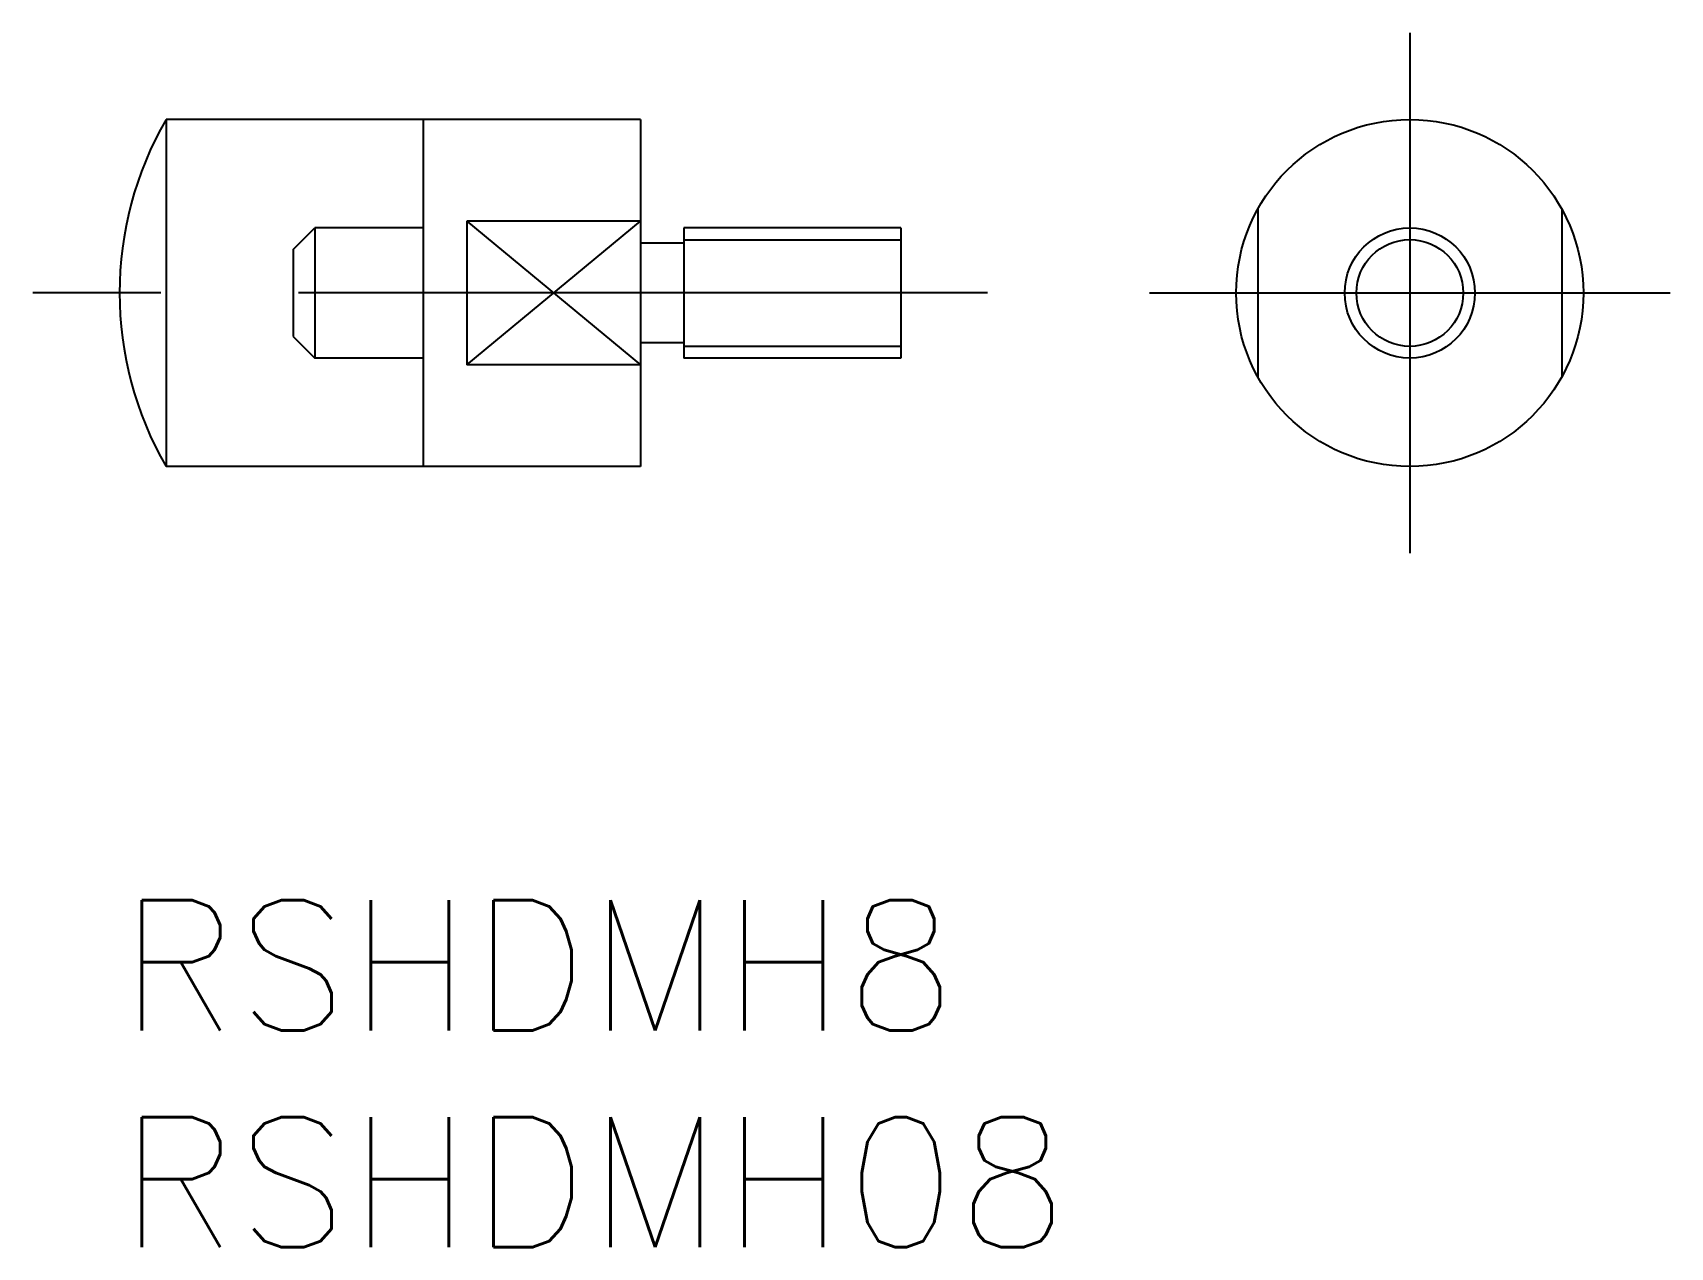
# Model space of a CAD drawing. Extents: x -2 to 35.7, y -8 to 20.
import ezdxf

# ---------------------------------------------------------------- set-up
doc = ezdxf.new("R2010")
doc.units = 0
doc.header["$LTSCALE"] = 0.5
doc.linetypes.add('CENTER', pattern=[50.8, 31.75, -6.35, 6.35, -6.35])
doc.linetypes.add('DASHED', pattern=[19.05, 12.7, -6.35])
for name, color, linetype in [('MSM_CENTER', 1, 'CENTER'), ('MSM_CONTINUOUS', 7, 'CONTINUOUS'), ('MSM_DASHED', 4, 'DASHED'), ('MSM_NARROW', 5, 'CONTINUOUS'), ('MSM_PART_NUMBER', 7, 'CONTINUOUS')]:
    doc.layers.add(name, color=color, linetype=linetype)
doc.styles.get("Standard").update_dxf_attribs({"font": 'txt.shx', "height": 3, "bigfont": 'bigfont.shx'})

# ---------------------------------------------------------------- blocks, each defined once
blk = doc.blocks.new('*U3')
at = {"layer": 'MSM_PART_NUMBER'}
blk.add_text('RSHDMH8', height=3, dxfattribs=at).set_placement((0, -3))
blk = doc.blocks.new('*U4')
at = {"layer": 'MSM_PART_NUMBER'}
blk.add_text('RSHDMH08', height=3, dxfattribs=at).set_placement((0, -8))

msp = doc.modelspace()

# ---------------------------------------------------------------- linework, layer by layer
at = {"layer": 'MSM_CENTER'}
for p, q in [((29.726, 20), (29.726, 8)), ((20, 14), (-2, 14)), ((23.726, 14), (35.726, 14))]:
    msp.add_line(p, q, dxfattribs=at)
at = {"layer": 'MSM_CONTINUOUS'}
for p, q in [((12, 18), (1.072, 18)), ((1.072, 18), (1.072, 10)), ((7, 10), (7, 18)), ((12, 18), (12, 10)), ((26.226, 15.936), (26.226, 12.064)), ((33.226, 15.936), (33.226, 12.064)), ((8, 15.658), (8, 12.342)), ((12, 15.658), (8, 15.658)), ((18, 15.5), (13, 15.5)), ((13, 15.5), (13, 12.5)), ((18, 15.5), (18, 12.5)), ((13, 15.15), (12, 15.15)), ((13, 12.85), (12, 12.85)), ((18, 12.5), (13, 12.5)), ((12, 12.342), (8, 12.342)), ((12, 10), (1.072, 10))]:
    msp.add_line(p, q, dxfattribs=at)
for radius in [4, 1.5]:
    msp.add_circle((29.726, 14), radius, dxfattribs=at)
msp.add_arc((8, 14), 8, 150, 210, dxfattribs=at)
at = {"layer": 'MSM_DASHED'}
for p, q in [((4, 15), (4.5, 15.5)), ((7, 15.5), (4.5, 15.5)), ((4.5, 15.5), (4.5, 12.5)), ((4, 15), (4, 13)), ((4, 13), (4.5, 12.5)), ((7, 12.5), (4.5, 12.5))]:
    msp.add_line(p, q, dxfattribs=at)
at = {"layer": 'MSM_NARROW'}
for p, q in [((8, 12.342), (12, 15.658)), ((8, 15.658), (12, 12.342)), ((13, 15.229), (18, 15.229)), ((13, 12.771), (18, 12.771))]:
    msp.add_line(p, q, dxfattribs=at)
msp.add_circle((29.726, 14), 1.23, dxfattribs=at)

# ---------------------------------------------------------------- block references
at = {"layer": 'MSM_CONTINUOUS'}
for name in ['*U3', '*U4']:
    msp.add_blockref(name, (0, 0), dxfattribs=at)

doc.saveas('drawing.dxf')
